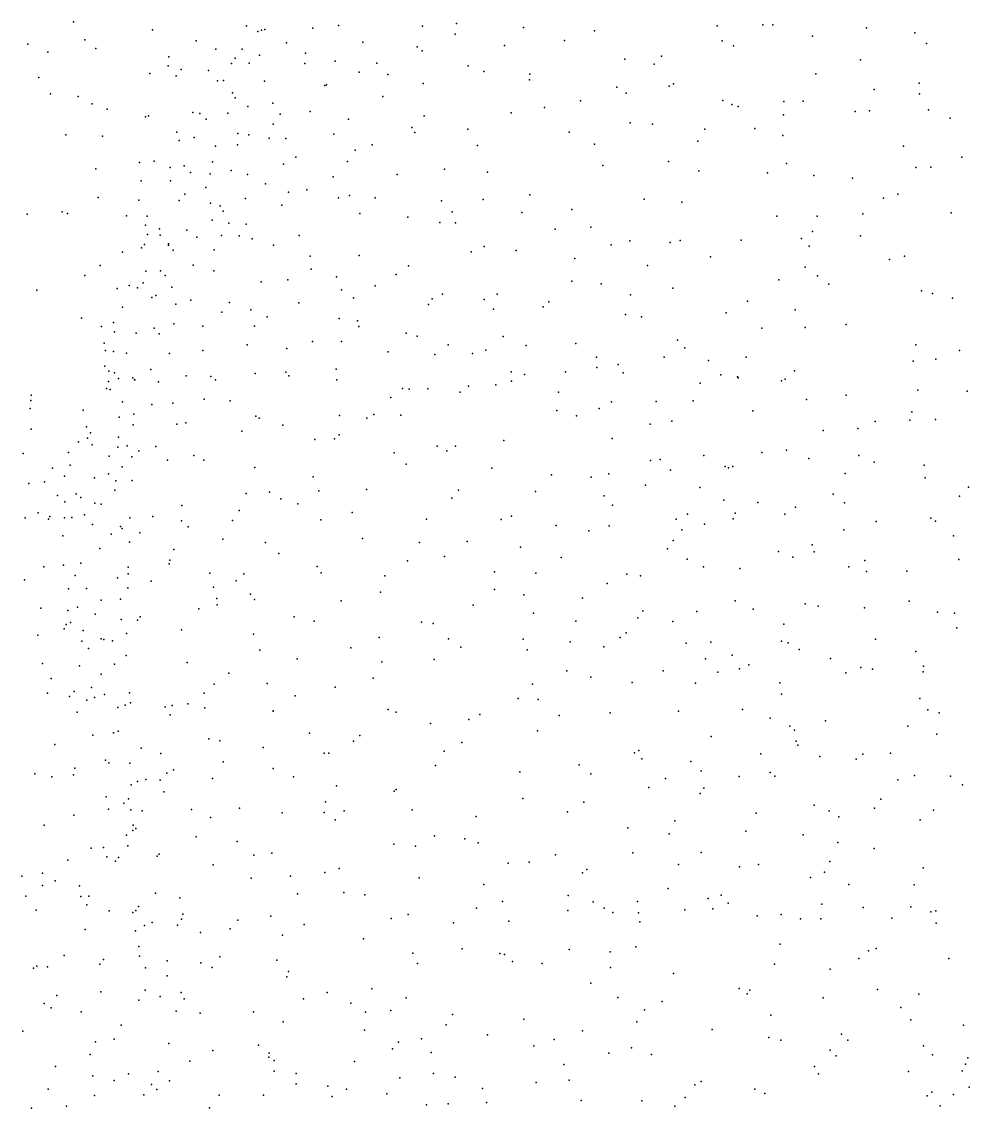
# Model space of a CAD drawing. Header units: metres. Extents: x -23.9 to 23.9, y -27.4 to 27.4.
# Drawn here: x 5.956 to 8.933, y -0.017 to 3.397 of the extents above; entities that cross this region are included whole.
import ezdxf

# ---------------------------------------------------------------- set-up
doc = ezdxf.new("R2010")
doc.units = ezdxf.units.M

msp = doc.modelspace()

# ---------------------------------------------------------------- linework, layer by layer
for p in [(6.1195, 3.3966, 21.5659), (6.6623, 3.3832, -0.9094), (6.9521, 3.385, 23.5824), (7.2159, 3.3823, 19.3792), (7.3228, 3.3913, 23.2179), (8.1411, 3.3834, 1.1982), (8.2844, 3.3873, 19.238), (8.3162, 3.3864, 1.3905), (6.3673, 3.3713, 22.0928), (6.6978, 3.3654, 20.4569), (6.7102, 3.3699, 19.5833), (6.7206, 3.3722, 20.5946), (6.8709, 3.3765, 24.0094), (7.3181, 3.3572, 19.2832), (7.5333, 3.3787, 19.2929), (7.7555, 3.3685, 19.2517), (8.4403, 3.3514, 23.6905), (8.61, 3.3772, 23.7263), (8.762, 3.3612, 23.753), (5.9752, 3.3264, 20.9389), (6.1544, 3.3397, 18.9447), (6.1894, 3.3123, -1.469), (6.504, 3.3362, 21.5108), (6.7885, 3.33, 23.0345), (7.0277, 3.3327, 19.3594), (7.1987, 3.318, -0.2272), (7.4727, 3.322, 23.355), (7.6616, 3.3381, -1.4923), (8.157, 3.3362, 19.2124), (8.1923, 3.3214, 23.5919), (8.7988, 3.3279, 19.2184), (6.0379, 3.3014, 19.197), (6.4185, 3.2865, -1.2677), (6.5663, 3.3108, 22.4589), (6.6267, 3.2823, 19.7035), (6.6489, 3.3099, 21.245), (6.7034, 3.2916, 21.1109), (6.8482, 3.2982, 18.2563), (7.2144, 3.3048, 19.2152), (7.8511, 3.2786, 19.1821), (7.9667, 3.2888, 0.8419), (6.4165, 3.2584, 21.6425), (6.4571, 3.2468, 22.3393), (6.5433, 3.2439, 24.7127), (6.6158, 3.2649, 20.1284), (6.6711, 3.2662, 19.4834), (6.8461, 3.2657, 22.7264), (6.9408, 3.2732, -0.6493), (7.0725, 3.2666, 19.2357), (7.3595, 3.2576, 19.168), (7.943, 3.263, -24.6478), (8.5913, 3.2767, 19.1873), (6.0101, 3.221, 21.1705), (6.3589, 3.2343, 21.8751), (6.4416, 3.2262, 22.2385), (6.5718, 3.2107, 19.9733), (6.5898, 3.2122, 21.3198), (6.7191, 3.2098, 20.7257), (7.0168, 3.2377, -2.3041), (7.1071, 3.2307, 22.9773), (7.4079, 3.2406, -0.0162), (7.5515, 3.2145, 23.3979), (7.5528, 3.2314, 18.0607), (8.4514, 3.2334, 19.1653), (6.9088, 3.1962, 23.419), (6.9141, 3.1987, 19.2788), (7.2172, 3.2025, -25.3071), (7.8262, 3.191, 23.469), (7.99, 3.1941, 19.1426), (8.0043, 3.2016, 23.5176), (8.6341, 3.1836, -24.0833), (8.7763, 3.2038, 19.1537), (6.047, 3.1702, 21.4393), (6.1337, 3.162, 18.7579), (6.6186, 3.1735, 18.2747), (6.6268, 3.1574, 21.1858), (6.7455, 3.1408, 19.3363), (7.0914, 3.1615, 19.1394), (7.712, 3.1476, 19.1152), (7.8554, 3.1723, 0.5475), (8.1587, 3.1494, 23.5467), (8.3503, 3.1455, 18.0991), (8.4114, 3.1472, 23.6402), (8.7767, 3.1702, 23.7291), (6.1775, 3.139, -3.1469), (6.2244, 3.1222, 21.8232), (6.4939, 3.1116, 20.0715), (6.5159, 3.108, 21.419), (6.604, 3.1096, 19.4008), (6.6666, 3.1299, 21.0195), (6.7681, 3.1066, -2.6644), (6.8624, 3.1148, 23.9215), (7.4937, 3.1104, 19.0879), (7.5985, 3.1274, 0.1266), (8.1871, 3.1366, -0.9336), (8.2076, 3.1307, 19.1138), (8.575, 3.1149, 19.1092), (8.6201, 3.1163, -0.4473), (8.8055, 3.1195, 18.2882), (6.3449, 3.0979, 21.8341), (6.3546, 3.1013, 21.9767), (6.5362, 3.0901, 19.5479), (6.7464, 3.0747, 24.3468), (6.9835, 3.0902, 18.0071), (7.2212, 3.1005, -0.4462), (7.8676, 3.0792, 18.0738), (7.9384, 3.0747, -1.3203), (8.3493, 3.1044, -24.3652), (8.8735, 3.094, 1.7063), (6.0954, 3.0417, -26.3122), (6.4441, 3.0501, 19.9242), (6.6353, 3.045, 22.477), (6.6695, 3.0412, 20.8935), (6.9372, 3.0436, 22.7745), (7.1824, 3.0647, 19.0675), (7.1912, 3.0482, 23.0258), (7.358, 3.0591, 19.058), (7.6766, 3.0501, -25.0327), (8.1025, 3.059, 19.0747), (8.2599, 3.0614, 23.5544), (8.3472, 3.0394, 19.07), (6.2105, 3.0367, 18.4778), (6.4511, 3.0238, 19.7051), (6.4981, 3.033, 20.2511), (6.5647, 3.0057, 20.461), (6.6338, 3.01, 22.69), (6.7341, 3.0311, 22.933), (6.7864, 3.0301, 22.6232), (7.0569, 3.0101, 22.8863), (7.3887, 3.0076, 23.2097), (7.7554, 3.0122, 23.4126), (8.0802, 3.0213, 23.4991), (8.7268, 3.0054, 23.6967), (6.8174, 2.9708, 19.1549), (7.0037, 2.9931, 19.0578), (8.9101, 2.9715, -0.2451), (6.3269, 2.954, 22.0571), (6.3727, 2.959, 19.8438), (6.4225, 2.9384, 21.5325), (6.4665, 2.9443, 22.2437), (6.556, 2.9567, 21.1546), (6.7784, 2.9493, 17.9985), (6.9796, 2.9574, -0.9277), (7.7819, 2.9453, 19.0006), (7.9884, 2.9575, 19.0132), (8.3591, 2.9514, 23.572), (8.7658, 2.9383, 19.023), (8.813, 2.9399, 1.5171), (6.1897, 2.9349, -1.7062), (6.487, 2.9231, 21.3364), (6.5483, 2.9189, 24.6114), (6.6142, 2.9288, 20.6642), (6.6653, 2.9168, 19.2057), (6.9344, 2.9097, -25.801), (7.1363, 2.9162, -0.7298), (7.2842, 2.9334, 23.0935), (7.4195, 2.9244, -2.1308), (8.0832, 2.9286, 0.6782), (8.2998, 2.9215, 19.0008), (8.4454, 2.9139, 19.0004), (8.5667, 2.9047, 23.6522), (6.332, 2.8966, 21.6805), (6.4238, 2.8964, 18.1452), (6.5349, 2.8763, 20.485), (6.7222, 2.8871, 22.5329), (6.8524, 2.8682, 22.6578), (6.1967, 2.8446, 21.8163), (6.3241, 2.8359, 19.7972), (6.4513, 2.8351, 22.1475), (6.4686, 2.8545, 20.3166), (6.6597, 2.841, 24.387), (6.7941, 2.8607, 19.0806), (6.9518, 2.8433, 22.7511), (6.9862, 2.8511, 18.9584), (7.067, 2.843, 22.8647), (7.2751, 2.8339, 17.9658), (7.4066, 2.8385, 23.1913), (7.5531, 2.8526, 18.9451), (7.9114, 2.8391, 23.4165), (8.6643, 2.842, 18.9834), (8.7085, 2.8546, 23.6722), (6.0836, 2.7995, 24.9075), (6.5498, 2.8269, 21.0043), (6.5795, 2.8182, -3.1525), (6.5893, 2.8013, 20.8415), (6.7734, 2.8201, 24.1512), (7.3088, 2.7996, 18.9273), (7.6851, 2.8062, -0.0088), (8.0304, 2.8297, 18.9407), (5.9734, 2.7922, 18.7178), (6.1004, 2.7946, 18.4621), (6.286, 2.7873, 24.7634), (6.3504, 2.7859, 19.6172), (6.5543, 2.7735, 22.346), (7.0189, 2.7941, 17.8727), (7.1694, 2.7828, 22.9512), (7.2696, 2.7657, 23.044), (7.5272, 2.7968, 23.2752), (8.3285, 2.7861, 18.9476), (8.4557, 2.7854, 1.0254), (8.5985, 2.7932, -0.627), (8.8768, 2.7966, 18.9936), (6.3457, 2.7574, 21.7921), (6.389, 2.7459, 21.918), (6.4748, 2.7418, 21.1384), (6.6073, 2.7635, -26.1172), (6.661, 2.7604, 22.4487), (7.3191, 2.7643, -2.4656), (7.6318, 2.7453, 18.8873), (7.7446, 2.7513, 23.339), (8.4404, 2.7377, 23.5876), (6.3426, 2.6968, 21.5125), (6.3515, 2.7277, 20.093), (6.3918, 2.7256, 21.3889), (6.4179, 2.6986, 20.3039), (6.5061, 2.7194, 20.5345), (6.584, 2.7255, 19.1044), (6.64, 2.7237, -1.3435), (6.6808, 2.7144, 22.8358), (6.8282, 2.7251, 23.225), (7.8666, 2.708, 0.1794), (7.9932, 2.7029, 23.4089), (8.0253, 2.7098, 0.4151), (8.2162, 2.7105, -24.6736), (8.4057, 2.7156, 18.1567), (8.5914, 2.7243, 18.9594), (6.2725, 2.6727, 19.7727), (6.3331, 2.6862, 19.5008), (6.4177, 2.6942, 17.9772), (6.4319, 2.679, 19.1733), (6.5614, 2.6795, 20.7731), (6.747, 2.6942, 18.9755), (7.3687, 2.6741, 23.1118), (7.4097, 2.6908, -0.509), (7.5099, 2.6778, 23.2091), (7.8082, 2.6955, 18.8916), (8.4306, 2.6918, 18.9414), (6.2033, 2.6309, -3.6336), (6.4954, 2.6322, 20.9271), (6.863, 2.6599, 18.8762), (7.0166, 2.6619, -3.0158), (7.1715, 2.6302, 22.921), (7.6943, 2.6531, -2.0966), (7.9221, 2.6309, 18.0685), (8.1198, 2.6576, -1.3936), (8.683, 2.6494, -24.1869), (8.73, 2.6606, 1.1968), (6.1549, 2.5996, 18.1582), (6.3465, 2.6132, -1.6602), (6.3923, 2.6144, 21.8676), (6.4074, 2.5994, 21.1724), (6.5601, 2.6139, 19.0301), (6.8653, 2.6192, 23.6759), (6.9448, 2.595, 22.6953), (7.1332, 2.6025, 18.8326), (8.4177, 2.6256, -0.9718), (8.4568, 2.598, 23.5739), (6.2942, 2.5676, 21.5074), (6.3206, 2.5603, 20.0314), (6.3375, 2.5766, 21.3714), (6.4278, 2.5628, 20.4444), (6.7088, 2.5797, 18.9068), (6.7928, 2.5861, 22.5459), (7.0668, 2.5669, 22.8069), (7.6843, 2.5818, -25.2519), (7.7769, 2.5734, 18.8482), (8.3345, 2.5862, 23.4923), (8.4922, 2.5722, 18.928), (6.004, 2.5533, -2.0016), (6.2564, 2.5584, 19.6506), (6.3652, 2.5302, 20.2957), (6.3782, 2.5361, 19.0988), (6.9613, 2.5543, 18.8074), (6.9986, 2.5293, -1.0637), (7.278, 2.541, 22.9405), (7.45, 2.5411, 23.0554), (7.8691, 2.5387, 23.3246), (8.0017, 2.5591, 23.3767), (8.7836, 2.5509, 18.9483), (8.8174, 2.5429, -0.5219), (8.8809, 2.5279, 23.7067), (6.2733, 2.4996, 19.4569), (6.441, 2.509, 20.9438), (6.4872, 2.5222, 20.8097), (6.6089, 2.5144, 22.351), (6.827, 2.5136, 18.7861), (7.234, 2.5086, -0.8454), (7.2462, 2.5256, 18.7898), (7.4093, 2.5242, 18.7829), (7.4381, 2.4938, -2.6332), (7.5943, 2.5006, 18.0498), (7.6119, 2.5167, 23.1447), (8.2362, 2.5192, 18.104), (8.3859, 2.492, 18.9071), (6.1439, 2.4658, 21.8699), (6.5854, 2.4839, 22.6553), (6.6764, 2.4913, 24.199), (6.7273, 2.4692, 22.9752), (6.9537, 2.464, 17.7531), (7.8536, 2.4768, -0.0275), (7.9038, 2.4697, 18.844), (8.1697, 2.482, 18.888), (6.2074, 2.4394, -1.8496), (6.2444, 2.4519, 19.7719), (6.3726, 2.4339, 22.2451), (6.4345, 2.4472, 22.002), (6.5253, 2.4402, 17.7832), (6.6873, 2.4402, -3.7136), (7.011, 2.4569, 22.6924), (7.0158, 2.4396, 18.7492), (8.2818, 2.4335, 23.4315), (8.4179, 2.4357, 23.521), (8.5466, 2.4449, 18.9129), (6.248, 2.4225, 21.7245), (6.316, 2.4177, 20.0479), (6.3882, 2.416, 20.4552), (6.87, 2.3924, -26.1033), (6.961, 2.3918, -3.5315), (7.164, 2.4181, 18.738), (7.1992, 2.4089, 22.778), (7.4686, 2.4078, 18.7218), (8.0168, 2.3961, 0.148), (6.2154, 2.3864, 21.5629), (6.2194, 2.364, 19.4939), (6.2452, 2.3602, 21.4171), (6.2856, 2.3554, 19.9248), (6.5258, 2.364, 18.8511), (6.6651, 2.382, 18.7751), (6.7896, 2.3698, 22.4722), (7.1079, 2.36, 22.6764), (7.2962, 2.3815, 18.7143), (7.4145, 2.3647, -25.6232), (7.5417, 2.3796, 22.9821), (7.6977, 2.3853, 18.7681), (8.0392, 2.3723, 23.329), (8.765, 2.382, 0.9963), (8.9022, 2.3633, -23.9902), (6.4211, 2.3539, 20.8056), (7.2542, 2.3514, -3.2221), (7.3728, 2.3541, 22.8482), (7.7617, 2.3429, -2.4233), (7.9745, 2.3428, 18.8189), (8.1141, 2.3322, -1.7331), (8.2325, 2.3433, 18.8718), (8.7569, 2.3298, 23.7165), (8.8284, 2.3368, 18.8995), (6.2172, 2.3147, 19.7348), (6.2305, 2.2985, 19.3178), (6.2475, 2.2939, 17.753), (6.3623, 2.3042, 18.9032), (6.6893, 2.2911, 22.3398), (6.7866, 2.2957, 23.8491), (6.9442, 2.3055, 22.5218), (7.494, 2.2963, 22.881), (7.5363, 2.2887, 18.6987), (7.6651, 2.297, 22.9957), (7.7627, 2.3107, -0.2964), (7.8303, 2.3197, 23.1335), (7.8458, 2.2932, 18.7725), (8.1531, 2.2878, -24.8556), (8.3839, 2.2996, 0.5415), (6.2293, 2.266, 24.6565), (6.2608, 2.2755, 21.2469), (6.305, 2.2777, 21.8981), (6.3104, 2.2711, 20.3433), (6.3113, 2.2716, 20.0893), (6.3864, 2.2648, 22.0245), (6.473, 2.2846, -4.0881), (6.5506, 2.2817, 22.2577), (6.5649, 2.2712, 18.751), (6.7955, 2.284, -1.3373), (6.9466, 2.2719, 18.6637), (7.4454, 2.2559, -0.7254), (7.4954, 2.2679, 17.9961), (8.0882, 2.2611, 18.8188), (8.2047, 2.2812, 0.3321), (8.2075, 2.2783, 23.3698), (8.3431, 2.2685, -1.4048), (8.3544, 2.274, 23.4576), (5.9861, 2.2229, -26.8186), (6.2231, 2.2447, 21.79), (6.2342, 2.2407, 18.9877), (7.1528, 2.2444, 22.6101), (7.174, 2.2419, 18.6477), (7.2319, 2.2434, 17.8161), (7.3343, 2.2327, 22.7215), (7.3598, 2.2513, 18.6454), (7.6433, 2.2326, -0.536), (8.5462, 2.2234, 23.5885), (8.7714, 2.2392, -0.775), (8.9268, 2.2359, 23.8036), (5.9855, 2.2068, 21.7695), (6.2732, 2.2025, 18.8279), (6.3649, 2.194, 20.7798), (6.4313, 2.1981, 18.7359), (6.5291, 2.2113, -26.4546), (6.6112, 2.2055, 24.1791), (7.1157, 2.2164, -1.0532), (7.8095, 2.2026, 23.0184), (7.9492, 2.2032, 18.7673), (8.0662, 2.2059, 23.2062), (8.4218, 2.2095, 18.8666), (5.9834, 2.1817, 17.7921), (6.1497, 2.1758, 21.5952), (6.2621, 2.1541, 21.0822), (6.3085, 2.164, 20.4407), (6.6922, 2.1577, 22.9256), (6.702, 2.1514, 18.5956), (6.9551, 2.1593, 17.637), (7.041, 2.1514, 18.6028), (7.063, 2.1631, 22.4826), (7.1476, 2.1602, -3.7475), (7.6375, 2.1754, 18.6852), (7.6989, 2.1586, 22.903), (7.7707, 2.181, 18.7182), (8.2537, 2.1743, 18.8291), (8.7525, 2.1709, 23.6998), (6.1602, 2.1243, 19.2314), (6.3064, 2.1302, 20.2076), (6.4439, 2.1323, -1.7225), (6.4721, 2.1364, 22.5614), (6.7772, 2.1293, 22.3401), (7.9304, 2.1324, 23.0454), (7.9984, 2.1412, -0.0859), (8.5833, 2.1182, 18.8656), (8.6377, 2.1402, 0.6695), (8.7466, 2.1451, 18.8636), (8.8267, 2.1473, 0.91), (5.9865, 2.1162, 24.782), (6.1628, 2.0885, 21.3668), (6.1728, 2.1055, 19.6692), (6.2607, 2.0914, 21.9282), (6.6484, 2.1099, 17.6463), (6.8777, 2.0841, -26.243), (6.9395, 2.0864, 22.3882), (6.9539, 2.0984, -1.2461), (7.8111, 2.0869, 18.0533), (8.4743, 2.1126, 23.5283), (6.1348, 2.0768, 18.8096), (6.1781, 2.0669, 21.786), (6.2585, 2.0603, 17.6084), (6.2881, 2.064, 20.8661), (6.3247, 2.0488, 18.612), (6.3782, 2.0625, 24.4958), (7.262, 2.0635, -25.9001), (7.2918, 2.0486, -0.9393), (7.3192, 2.0635, 18.5741), (7.4706, 2.0811, 22.6863), (8.3586, 2.0507, 23.4372), (5.9607, 2.0397, 17.5049), (6.1029, 2.0438, 19.3407), (6.2314, 2.0317, 19.8668), (6.3023, 2.0299, 20.4608), (6.4142, 2.0194, -4.5132), (6.4966, 2.0338, 22.2004), (6.5284, 2.019, 18.5063), (7.1265, 2.0421, 22.4436), (7.9314, 2.0178, -2.7662), (7.9626, 2.0218, 18.711), (8.0989, 2.0337, 18.1008), (8.2821, 2.0434, 0.2218), (8.4295, 2.0249, 18.8213), (8.5866, 2.0338, -24.2497), (6.0535, 1.9942, 18.9033), (6.1083, 2.0031, 19.5104), (6.2719, 1.9987, 19.9974), (6.689, 1.9959, 18.5036), (7.164, 2.0064, 18.5278), (7.4333, 1.9937, 22.5886), (7.9946, 1.9878, 22.968), (8.1669, 1.9996, 23.1526), (8.1773, 1.9949, 18.7524), (8.1906, 1.999, -1.9612), (8.6342, 2.0128, 23.6192), (8.7915, 2.0033, 18.8252), (5.9784, 1.9462, 19.1314), (6.0275, 1.9508, -2.1386), (6.0909, 1.9689, 21.478), (6.1853, 1.9642, 21.1188), (6.2293, 1.9759, -1.9786), (6.2525, 1.9544, 21.9864), (6.3038, 1.9553, 18.5076), (6.8723, 1.9665, 18.4988), (7.6212, 1.9728, -3.5412), (7.7454, 1.9656, 22.7735), (7.8011, 1.9766, -0.4759), (8.5431, 1.9773, 18.3123), (8.7949, 1.9638, 23.7052), (6.1274, 1.9131, 24.6282), (6.2491, 1.9254, 20.8291), (6.6619, 1.9145, 23.9603), (6.7352, 1.919, 23.244), (6.8899, 1.9226, 17.5529), (7.0397, 1.9266, 18.4867), (7.3281, 1.9252, 18.5308), (7.5707, 1.9212, 22.6199), (7.916, 1.9409, 22.8712), (8.0873, 1.9334, -2.2959), (8.5055, 1.9128, 23.5301), (8.9311, 1.934, 18.7899), (6.0692, 1.9083, 18.5805), (6.0913, 1.8885, 21.3704), (6.1425, 1.9023, 19.6438), (6.1859, 1.8845, 22.2494), (6.2061, 1.8812, 19.8393), (6.7704, 1.8974, -1.4866), (6.8235, 1.8823, 22.3584), (7.3076, 1.8993, -4.2049), (7.7859, 1.9071, 18.6234), (7.8121, 1.8776, -25.2762), (8.1619, 1.8932, -0.0458), (8.2687, 1.8866, 23.2687), (8.541, 1.885, 18.769), (8.9027, 1.9061, 23.7607), (6.0077, 1.8533, -4.7112), (6.1537, 1.8474, 21.8887), (6.4596, 1.8768, 22.1617), (6.6399, 1.8608, 22.9729), (6.9949, 1.8549, -4.5831), (7.4952, 1.8437, 17.9091), (8.0479, 1.8495, -24.9072), (8.1977, 1.8524, 18.6754), (8.3535, 1.85, 18.7069), (8.3873, 1.8718, 23.4394), (5.9674, 1.8378, 18.6832), (6.041, 1.8341, 21.511), (6.0442, 1.8426, 22.0547), (6.0909, 1.8376, 21.6803), (6.1143, 1.8392, 21.2234), (6.1788, 1.8173, 20.9812), (6.2663, 1.811, 20.6685), (6.2963, 1.8381, 20.4314), (6.368, 1.8419, 18.3918), (6.4585, 1.8282, 17.4827), (6.4794, 1.8093, 22.7494), (6.6186, 1.8297, 22.281), (6.8956, 1.832, 18.4216), (7.2277, 1.8339, 17.7295), (7.4631, 1.8326, -0.8456), (7.6355, 1.8135, 18.5315), (7.8018, 1.8131, 22.6841), (8.0126, 1.8341, 18.6246), (8.1013, 1.8177, 22.9827), (8.1911, 1.8352, 23.1254), (8.641, 1.8265, 23.6064), (8.8122, 1.8373, 18.7375), (8.8272, 1.8274, -1.0634), (6.0857, 1.7817, 18.4137), (6.2376, 1.7867, 21.9848), (6.2719, 1.8041, 20.0593), (6.3276, 1.7907, 22.5218), (7.7386, 1.7976, 18.0445), (8.0303, 1.8005, -0.314), (8.5397, 1.8, 0.3282), (8.884, 1.781, 0.7457), (6.2015, 1.7417, 20.8494), (6.2945, 1.7614, 20.2432), (6.5877, 1.7711, 18.3652), (6.7222, 1.7607, 18.3682), (7.0274, 1.7736, 18.3772), (7.2059, 1.7602, 22.4707), (7.3555, 1.7634, 22.5145), (7.5238, 1.7458, 22.5641), (8.0034, 1.7665, 18.0901), (8.4398, 1.7537, -1.7693), (6.4347, 1.7382, -1.859), (6.7642, 1.7255, 22.3448), (7.2844, 1.7163, -1.0541), (7.651, 1.7135, 22.6004), (7.9856, 1.7406, 22.7776), (8.0465, 1.7085, 18.5511), (8.334, 1.7325, 23.3161), (8.3795, 1.7146, 18.6255), (8.4459, 1.7308, 23.4674), (8.9008, 1.7071, 18.6521), (6.0256, 1.6839, 19.6047), (6.088, 1.6892, 21.2234), (6.1426, 1.6951, 21.8004), (6.2912, 1.6829, 20.4816), (6.4194, 1.6934, 22.1187), (6.4215, 1.7055, 18.3155), (6.8846, 1.685, 18.3099), (7.168, 1.7026, 18.34), (8.0983, 1.6838, 22.9262), (8.2125, 1.6785, 18.1982), (8.5545, 1.6844, 23.5419), (8.6054, 1.704, 18.3782), (5.9646, 1.6429, 18.3078), (6.124, 1.6573, 19.7627), (6.2568, 1.6498, 21.9907), (6.2907, 1.662, 18.2812), (6.363, 1.6393, 17.3471), (6.5476, 1.6638, 22.2155), (6.6304, 1.6397, -26.4415), (6.6546, 1.6622, -1.6735), (6.8974, 1.6657, 22.3842), (7.0971, 1.6563, 22.4414), (7.4421, 1.6679, -4.7393), (7.572, 1.664, 18.4186), (7.8574, 1.6607, 22.6511), (7.9003, 1.6553, -0.4853), (8.61, 1.6691, 18.6451), (8.7371, 1.6702, 0.491), (6.1032, 1.6153, 17.2536), (6.16, 1.6162, 18.2456), (6.2898, 1.6183, 20.294), (6.5594, 1.6206, 18.2736), (7.0838, 1.605, 18.2417), (7.4413, 1.6131, 22.5151), (7.7959, 1.6321, -4.4178), (6.2059, 1.5792, 20.7225), (6.2666, 1.5829, 20.1135), (6.569, 1.5847, 23.0694), (6.6753, 1.598, 22.3095), (6.6873, 1.5815, 23.4755), (6.9595, 1.577, -4.9332), (7.5343, 1.5959, 17.8843), (7.7187, 1.5858, 22.5929), (8.1976, 1.5777, -2.6634), (8.7446, 1.576, 23.6422), (6.0161, 1.554, 19.6797), (6.1013, 1.5469, 21.345), (6.1316, 1.5579, 21.6197), (6.5132, 1.5519, 24.0467), (6.5703, 1.565, -4.9102), (7.3742, 1.5634, 18.2874), (7.5638, 1.5382, -0.8156), (7.9081, 1.5458, 18.4172), (8.0772, 1.5433, 22.8396), (8.2546, 1.5514, 23.1196), (8.418, 1.5675, 18.5393), (8.4583, 1.561, 23.4524), (8.6043, 1.5557, 23.5616), (8.8336, 1.5421, 18.5064), (8.8873, 1.5387, 18.5494), (6.0956, 1.5033, 24.5323), (6.1095, 1.5087, 21.485), (6.1867, 1.5359, 21.8124), (6.2693, 1.5184, 20.4578), (6.32, 1.5163, -2.0107), (6.3281, 1.5271, 24.3488), (6.8123, 1.5269, 22.3628), (6.875, 1.5133, 17.4409), (7.2125, 1.5101, 17.6595), (7.2492, 1.5057, -25.914), (7.6969, 1.5129, 18.3349), (7.8916, 1.5235, 18.0693), (8.0015, 1.5122, 22.7129), (8.3504, 1.5039, 23.2565), (6.0074, 1.4694, -5.0043), (6.0901, 1.4889, 22.3155), (6.1495, 1.4843, 19.917), (6.2854, 1.4751, 20.2554), (6.4588, 1.4862, 18.1648), (6.6848, 1.4723, 18.14), (7.8558, 1.4772, 22.6106), (8.8945, 1.4929, 23.7191), (6.1448, 1.4507, 21.122), (6.2061, 1.4575, 20.6387), (6.2147, 1.4561, 18.1532), (6.2416, 1.4516, 20.081), (7.0789, 1.4616, 18.1292), (7.2971, 1.4576, 22.48), (7.5316, 1.4568, 18.247), (7.6799, 1.4488, 22.5513), (7.836, 1.4617, 18.3326), (8.0439, 1.4448, 18.3754), (8.1216, 1.4477, -24.5143), (8.3434, 1.4509, 18.4487), (8.3639, 1.4451, -24.126), (8.6388, 1.457, 18.514), (6.1663, 1.4272, 21.6233), (6.2844, 1.4052, 22.6622), (6.7047, 1.4225, 22.3207), (6.9906, 1.43, 22.4158), (7.336, 1.4321, -1.0321), (7.5446, 1.423, 22.5048), (7.7855, 1.4328, -5.0045), (8.1884, 1.4065, -3.3599), (8.3987, 1.4248, -2.3655), (8.7651, 1.4186, 18.4828), (6.0216, 1.3802, -26.8973), (6.1374, 1.3734, 21.4584), (6.2477, 1.3784, 20.4379), (6.4758, 1.3839, 18.0767), (6.822, 1.3947, -1.5279), (7.088, 1.3859, -5.1888), (7.2525, 1.3932, 18.1228), (8.1044, 1.3946, 18.186), (8.2409, 1.376, 23.0313), (8.497, 1.3963, 0.0149), (8.5929, 1.3681, -1.9706), (8.7898, 1.3721, 23.6495), (6.0491, 1.3334, 19.9196), (6.2058, 1.3472, 20.757), (6.6074, 1.3505, 23.6576), (7.0608, 1.3347, -1.2947), (7.669, 1.3572, 18.2067), (7.7441, 1.3375, -0.6339), (7.9716, 1.3574, 18.2881), (8.1437, 1.3528, 22.8662), (8.2115, 1.3632, -0.2209), (8.5459, 1.3507, 18.4272), (8.6289, 1.3623, -23.6218), (8.7884, 1.3545, -1.5633), (6.1758, 1.3053, 21.0913), (6.5615, 1.3157, 22.2035), (6.7277, 1.3178, 17.3145), (6.9408, 1.3063, 17.9837), (7.5614, 1.3152, -25.448), (7.8738, 1.3211, 22.5819), (8.0737, 1.3181, -4.7778), (8.3382, 1.3193, 23.1672), (6.0375, 1.287, 18.0192), (6.107, 1.2764, 20.043), (6.1216, 1.2926, 22.4691), (6.1609, 1.2654, 21.2901), (6.1849, 1.2741, 21.5428), (6.2164, 1.2831, 20.161), (6.2952, 1.2887, 21.9523), (6.5294, 1.2876, 17.9914), (6.8151, 1.2788, -26.3453), (7.5165, 1.2708, 22.4828), (7.5785, 1.2671, 17.956), (8.3439, 1.2839, 18.3312), (8.7783, 1.2707, 0.2852), (6.2586, 1.2417, 20.4677), (6.2814, 1.2493, 24.2873), (6.2981, 1.2567, 17.9784), (6.4069, 1.2445, 22.0798), (6.4292, 1.2488, 23.9604), (6.478, 1.2539, 23.179), (6.5314, 1.2408, 23.4382), (6.7459, 1.2322, 22.34), (6.7461, 1.2306, 17.9304), (7.1072, 1.2361, 17.962), (8.0193, 1.2305, 18.2026), (8.221, 1.2363, 22.9465), (8.8033, 1.2353, 18.3982), (6.1305, 1.227, 17.0074), (6.4228, 1.2191, 17.9391), (7.1331, 1.2272, 22.4609), (7.3615, 1.204, 17.8133), (7.3952, 1.22, 18.0268), (7.6448, 1.2167, 22.4899), (7.8047, 1.2249, 18.1406), (8.3073, 1.2084, 23.0755), (8.4812, 1.2008, 18.3036), (8.8392, 1.2258, 23.6642), (6.2452, 1.1625, 20.7178), (6.2596, 1.168, 20.5817), (6.8602, 1.1618, 17.8652), (7.2411, 1.192, 17.9637), (7.5766, 1.1688, 18.0358), (8.3693, 1.1838, -3.0029), (8.3843, 1.1711, 23.1859), (8.7405, 1.1834, 18.5112), (6.1798, 1.1548, 21.4048), (6.544, 1.1438, 17.1754), (6.5787, 1.1374, 17.8606), (6.999, 1.1359, 17.8553), (7.0183, 1.1544, 22.4296), (7.3391, 1.1322, 22.5086), (8.1229, 1.1511, 22.7564), (8.3896, 1.1365, -0.1101), (8.8312, 1.1586, -23.1005), (6.0605, 1.1264, 17.8809), (6.3316, 1.1139, -26.7055), (6.3938, 1.098, -5.3396), (6.7151, 1.116, -1.6104), (6.9067, 1.0991, -5.343), (6.9213, 1.0982, -1.421), (7.2836, 1.105, -5.3431), (7.8816, 1.0997, 18.0642), (7.895, 1.1067, -24.7075), (8.278, 1.0964, 22.9858), (8.3945, 1.1239, 18.3814), (8.5985, 1.0953, 18.3058), (8.6859, 1.0991, -2.1886), (6.2201, 1.0769, 21.0834), (6.2298, 1.0685, 21.5118), (6.2956, 1.0676, 21.765), (6.5892, 1.0715, 22.2089), (7.2565, 1.0602, 17.8657), (7.7074, 1.062, 22.4897), (7.9049, 1.0813, -5.2115), (8.0589, 1.0721, 18.2766), (8.464, 1.0882, 23.2835), (8.5784, 1.0803, 23.4655), (5.9975, 1.0334, 24.461), (6.0513, 1.0244, 17.7945), (6.1193, 1.0311, 20.1894), (6.123, 1.0516, -2.0649), (6.4121, 1.0359, -1.8327), (6.4337, 1.0463, 23.6356), (6.7463, 1.0508, 17.7771), (6.8107, 1.0245, 22.3731), (7.5208, 1.0399, 22.5049), (7.7448, 1.0333, 17.976), (8.0909, 1.0429, -24.1396), (8.2106, 1.0258, -4.592), (8.308, 1.0381, -4.0444), (8.3221, 1.0262, 18.1793), (8.7612, 1.0288, 18.319), (8.8745, 1.0264, 23.6346), (6.3003, 0.9992, 20.4373), (6.3203, 1.0101, 17.0671), (6.3458, 1.0161, 21.9088), (6.3909, 1.0142, 23.2441), (6.5555, 1.0186, 17.7606), (6.945, 0.9965, 17.7327), (7.9268, 0.9911, -0.4549), (7.979, 1.0194, 22.5477), (8.7091, 1.0144, 0.1107), (8.9122, 0.9996, 0.2779), (6.222, 0.9612, 21.3749), (6.4028, 0.9776, 17.7344), (7.1268, 0.9795, 17.7683), (7.1332, 0.9842, 22.4661), (7.5308, 0.9568, 17.8592), (8.088, 0.9723, 18.0558), (8.0996, 0.9883, 22.6579), (6.2291, 0.9224, 17.6973), (6.277, 0.9421, 20.8065), (6.2917, 0.9557, 20.6538), (6.6401, 0.926, 17.3775), (6.9108, 0.9456, 17.5889), (7.7221, 0.9448, -0.6409), (8.4464, 0.935, 23.1974), (8.6352, 0.9259, 23.4601), (8.6559, 0.9538, 18.5415), (6.1201, 0.9042, 24.2139), (6.2992, 0.9203, 22.9939), (6.335, 0.918, 21.7679), (6.4902, 0.9215, 22.0898), (6.5493, 0.8971, 17.6573), (6.7744, 0.9117, 17.6568), (6.9064, 0.9124, -26.1058), (6.9412, 0.8889, 17.6482), (6.9693, 0.9173, 22.4207), (7.1826, 0.9203, -1.1618), (7.3841, 0.8994, 18.004), (7.6715, 0.9146, 22.5065), (8.2639, 0.9104, -0.2181), (8.4932, 0.918, 18.2106), (8.5238, 0.8988, -3.0816), (8.7786, 0.8891, 18.2683), (8.8207, 0.9196, 23.5684), (6.0266, 0.8723, 17.6772), (6.3054, 0.8562, 23.7722), (6.3061, 0.8723, 21.6108), (6.3151, 0.8619, 20.543), (7.8605, 0.8639, 22.4982), (8.0087, 0.8864, 22.5276), (8.2312, 0.8535, 22.8187), (6.2854, 0.8416, 20.9011), (6.5048, 0.8358, -1.7156), (6.6328, 0.821, -26.3746), (7.2531, 0.8394, 17.6936), (7.349, 0.8299, 22.5313), (7.9901, 0.845, 18.336), (8.4116, 0.8422, 23.0927), (6.1748, 0.8, 22.8174), (6.2135, 0.8021, 20.3228), (6.29, 0.8071, 21.4841), (7.1256, 0.8128, -25.6949), (7.1932, 0.8069, 22.4871), (7.3905, 0.8173, -25.1987), (7.8766, 0.7853, 17.926), (8.091, 0.7871, 18.0327), (8.5204, 0.8181, -0.0404), (8.6342, 0.799, 23.3399), (6.1008, 0.7622, 17.5963), (6.2235, 0.7732, -1.9244), (6.2513, 0.7597, 23.3164), (6.2605, 0.7712, 21.2381), (6.3824, 0.775, 17.2503), (6.3877, 0.7813, 21.8357), (6.686, 0.7781, 17.548), (6.7423, 0.7849, -1.5165), (7.4845, 0.7533, 17.727), (7.5503, 0.7558, 22.5304), (7.6332, 0.7798, 17.8044), (8.4951, 0.7585, 18.555), (6.0212, 0.7216, 20.191), (6.5577, 0.7474, 22.1232), (6.9084, 0.7234, -5.4767), (6.9532, 0.7367, 17.7418), (7.7179, 0.7223, -24.1698), (7.7313, 0.7329, 22.5199), (8.0202, 0.7494, 22.5012), (8.2118, 0.7412, -23.4209), (8.2708, 0.7494, 18.0905), (8.4788, 0.7244, 18.131), (8.7884, 0.7389, 23.4394), (5.9564, 0.7128, 24.2516), (6.0219, 0.683, -2.0641), (6.0618, 0.6972, 17.0117), (6.6775, 0.7056, 22.253), (6.801, 0.7121, 22.3484), (7.2052, 0.7069, 17.5822), (7.4085, 0.6858, -24.8212), (8.4347, 0.7082, -3.5582), (8.5549, 0.6858, 23.1313), (8.7599, 0.6852, -2.6041), (5.9693, 0.649, 17.546), (6.1382, 0.6815, 23.936), (6.1668, 0.6497, -5.5083), (6.3771, 0.6584, 21.6724), (6.8229, 0.6565, 17.4365), (6.9683, 0.6606, 22.4259), (7.0348, 0.6532, 17.4906), (7.6727, 0.652, 17.8071), (7.9876, 0.674, 17.9663), (8.1538, 0.653, 22.5822), (6.142, 0.6479, 20.2967), (6.1606, 0.6225, 23.11), (6.3232, 0.6174, 17.47), (6.4528, 0.6446, 21.9516), (7.4667, 0.6326, 22.5481), (7.7516, 0.6318, -5.201), (7.8914, 0.6328, -0.5081), (8.1126, 0.6421, -0.3479), (8.1753, 0.6274, -4.6127), (8.47, 0.6241, 22.9637), (8.7494, 0.6161, 18.233), (6.0021, 0.6051, 22.7111), (6.2308, 0.6033, 20.4656), (6.3051, 0.5982, 20.651), (6.315, 0.6043, 21.0367), (6.463, 0.5933, 17.4326), (6.7388, 0.587, 22.2924), (7.1703, 0.5917, 22.4852), (7.3854, 0.6115, 17.659), (7.6716, 0.6047, -0.6773), (7.7859, 0.6113, -23.8506), (7.8137, 0.5984, 17.8699), (7.894, 0.5969, 18.3783), (8.0393, 0.606, 22.5104), (8.1281, 0.6099, 18.0011), (8.2667, 0.5874, 22.6665), (8.342, 0.5914, 18.0732), (8.6004, 0.6139, 18.1736), (8.6899, 0.5805, 18.6934), (8.8126, 0.6001, 0.1623), (8.8284, 0.6032, 23.3617), (6.3423, 0.5577, 20.8737), (6.3667, 0.5672, 21.5417), (6.4463, 0.5581, 21.8396), (6.4588, 0.5772, 17.4242), (6.6108, 0.5468, 22.1302), (6.6354, 0.5737, 17.3929), (6.8434, 0.5604, 22.3712), (7.1169, 0.5796, 17.9652), (7.3128, 0.5653, 18.1104), (7.4864, 0.5706, -0.8553), (7.8985, 0.5685, 22.5242), (8.4035, 0.5783, 22.8349), (8.4665, 0.5786, 18.1251), (8.8294, 0.5643, -22.4877), (6.1559, 0.5452, 23.7318), (6.314, 0.5403, 21.1531), (6.5177, 0.5353, 22.0083), (6.7753, 0.5267, 17.3551), (7.0304, 0.515, 17.4614), (6.3242, 0.4911, -1.7829), (7.3398, 0.4845, 17.6078), (7.6767, 0.4823, 17.7771), (7.8858, 0.49, 17.9004), (8.3388, 0.4986, -22.8585), (8.6171, 0.4782, 23.0171), (8.6413, 0.4851, -3.1778), (6.0897, 0.4634, 23.4161), (6.2131, 0.4505, 17.2777), (6.3266, 0.4606, 20.7734), (6.4128, 0.4466, 21.5993), (6.5783, 0.4593, -26.0952), (6.7574, 0.4482, -1.4308), (7.1854, 0.4699, 17.5253), (7.4581, 0.4694, 22.5645), (7.4732, 0.4664, -23.9595), (7.4987, 0.4444, 17.6752), (7.8048, 0.4745, 22.5398), (8.5868, 0.4533, 18.1919), (8.8688, 0.4538, 23.2732), (5.9938, 0.4232, 17.1005), (6.004, 0.4299, 17.4029), (6.0378, 0.4274, 20.2728), (6.2015, 0.4363, 17.3848), (6.3453, 0.4248, 21.0698), (6.5194, 0.4397, -1.6172), (6.5552, 0.425, 17.3483), (6.7942, 0.413, 17.794), (7.1994, 0.4382, 22.4968), (7.5914, 0.4384, 22.5582), (7.8058, 0.4258, -23.1447), (8.3214, 0.4361, 22.6286), (8.496, 0.4205, 22.8064), (6.4134, 0.3994, 17.3547), (6.7898, 0.3959, 22.3125), (7.7445, 0.3757, 17.8538), (8.0044, 0.4063, 17.9835), (6.205, 0.3486, 20.5303), (6.3441, 0.3539, 21.1991), (6.457, 0.3473, 17.5471), (6.9158, 0.347, 22.413), (7.0566, 0.3584, 22.4576), (8.2099, 0.3592, -0.2895), (8.235, 0.343, 18.0798), (8.2437, 0.3538, -4.3594), (8.6453, 0.3563, 22.9392), (8.7747, 0.342, 23.0931), (6.0274, 0.3126, -26.4394), (6.0668, 0.3369, -1.9528), (6.3245, 0.3231, 20.8373), (6.3917, 0.3346, 21.4068), (6.4663, 0.3271, 21.6873), (6.8419, 0.327, -5.3868), (6.9907, 0.3137, -24.7248), (7.164, 0.3297, 17.47), (7.8293, 0.3306, 18.4394), (7.9687, 0.3184, 22.5332), (8.4748, 0.3297, 18.1652), (6.0491, 0.2983, 20.3116), (6.1433, 0.2863, 20.4097), (6.4417, 0.2884, 21.5539), (6.5172, 0.2816, 17.313), (6.6844, 0.2861, -25.5682), (7.0361, 0.2845, -24.2109), (7.116, 0.29, -23.8385), (7.31, 0.2781, 17.5817), (7.9133, 0.2924, 17.9949), (8.3101, 0.2759, 22.536), (8.7178, 0.2998, 18.2671), (6.2685, 0.2438, 20.7392), (6.7777, 0.2551, 22.2546), (7.2897, 0.2452, 22.5269), (7.5336, 0.2627, -0.7635), (7.8893, 0.2551, -22.8087), (8.7499, 0.2609, 22.9851), (8.9155, 0.2445, 23.1418), (5.96, 0.2256, 17.3667), (7.0338, 0.2286, 17.4025), (7.42, 0.2134, 17.6959), (7.7181, 0.2261, 22.57), (8.1251, 0.2301, 18.0848), (8.3033, 0.205, 18.6906), (8.5318, 0.2159, 22.7298), (6.1879, 0.1913, 17.3365), (6.2473, 0.2007, -25.9206), (6.4189, 0.1861, 17.3089), (6.7003, 0.1813, -24.911), (7.1404, 0.191, 22.4852), (7.2124, 0.2012, -23.3524), (7.5655, 0.1791, -22.8948), (7.629, 0.1993, 17.8577), (7.8716, 0.1725, -0.5445), (8.3414, 0.1974, 18.1656), (8.5517, 0.1969, 18.7855), (8.7892, 0.1797, 18.3151), (6.1718, 0.1522, 20.5473), (6.5565, 0.1651, 21.874), (6.7331, 0.144, -1.3834), (6.7333, 0.1565, -24.4237), (7.1211, 0.1695, 17.497), (7.2432, 0.1578, 17.5933), (7.8004, 0.1566, 18.0062), (7.9346, 0.1515, 22.5454), (8.4967, 0.1659, 22.6082), (8.5151, 0.1478, 18.2388), (8.8183, 0.1514, 22.9536), (8.9293, 0.1415, -2.7098), (6.0628, 0.1139, 20.3654), (6.4847, 0.1312, 21.5633), (6.7495, 0.1328, -24.0462), (7.0014, 0.1305, 18.1114), (7.6594, 0.1203, -4.8439), (8.4466, 0.1146, -22.2781), (8.9218, 0.1217, 23.0832), (6.1794, 0.0847, -1.8085), (6.2466, 0.0706, 17.5126), (6.2918, 0.0909, -23.6825), (6.3847, 0.0991, -1.6492), (6.4209, 0.0696, 21.2562), (6.7499, 0.1001, 17.3127), (6.8186, 0.0925, -23.4965), (7.1438, 0.0789, -1.0258), (7.25, 0.0923, -5.1043), (7.3177, 0.0804, 22.5384), (7.6768, 0.0717, 17.9578), (8.4599, 0.0909, 22.4202), (8.7427, 0.099, 22.7208), (8.9106, 0.1008, 18.41), (6.0396, 0.0432, -23.9602), (6.3641, 0.0576, 21.0686), (6.3806, 0.0422, -24.4738), (6.8181, 0.0603, 22.2463), (6.9182, 0.0525, -23.1742), (6.9764, 0.0432, 17.4547), (7.4036, 0.0457, -0.781), (7.5726, 0.0642, 22.5958), (8.0711, 0.0568, -0.4002), (8.0912, 0.067, 22.5082), (8.2593, 0.0433, 18.194), (8.9333, 0.0489, 18.9064), (6.1854, 0.023, 20.6457), (6.3399, 0.0248, -23.2272), (6.5762, 0.0244, 21.7909), (6.7162, 0.0246, 22.0939), (6.9316, 0.0202, 22.3787), (7.103, 0.0281, 22.478), (7.4162, 0.0008, 17.8009), (7.7144, 0.0071, 18.4962), (7.9051, 0.0065, 22.5504), (8.0405, 0.0165, 18.1335), (8.291, 0.0295, 22.4217), (8.8013, 0.0218, 22.5884), (8.8156, 0.0336, 0.0865), (8.8837, 0.0259, 22.766), (5.9869, -0.0169, -22.8163), (6.0967, -0.0101, 20.4299), (6.5467, -0.0158, 17.8222), (7.2276, -0.0058, -22.7924), (7.2958, -0.0026, 17.7138), (8.008, -0.0098, 18.6429), (8.8415, -0.009, 18.4466)]:
    msp.add_point(p)

doc.saveas('drawing.dxf')
